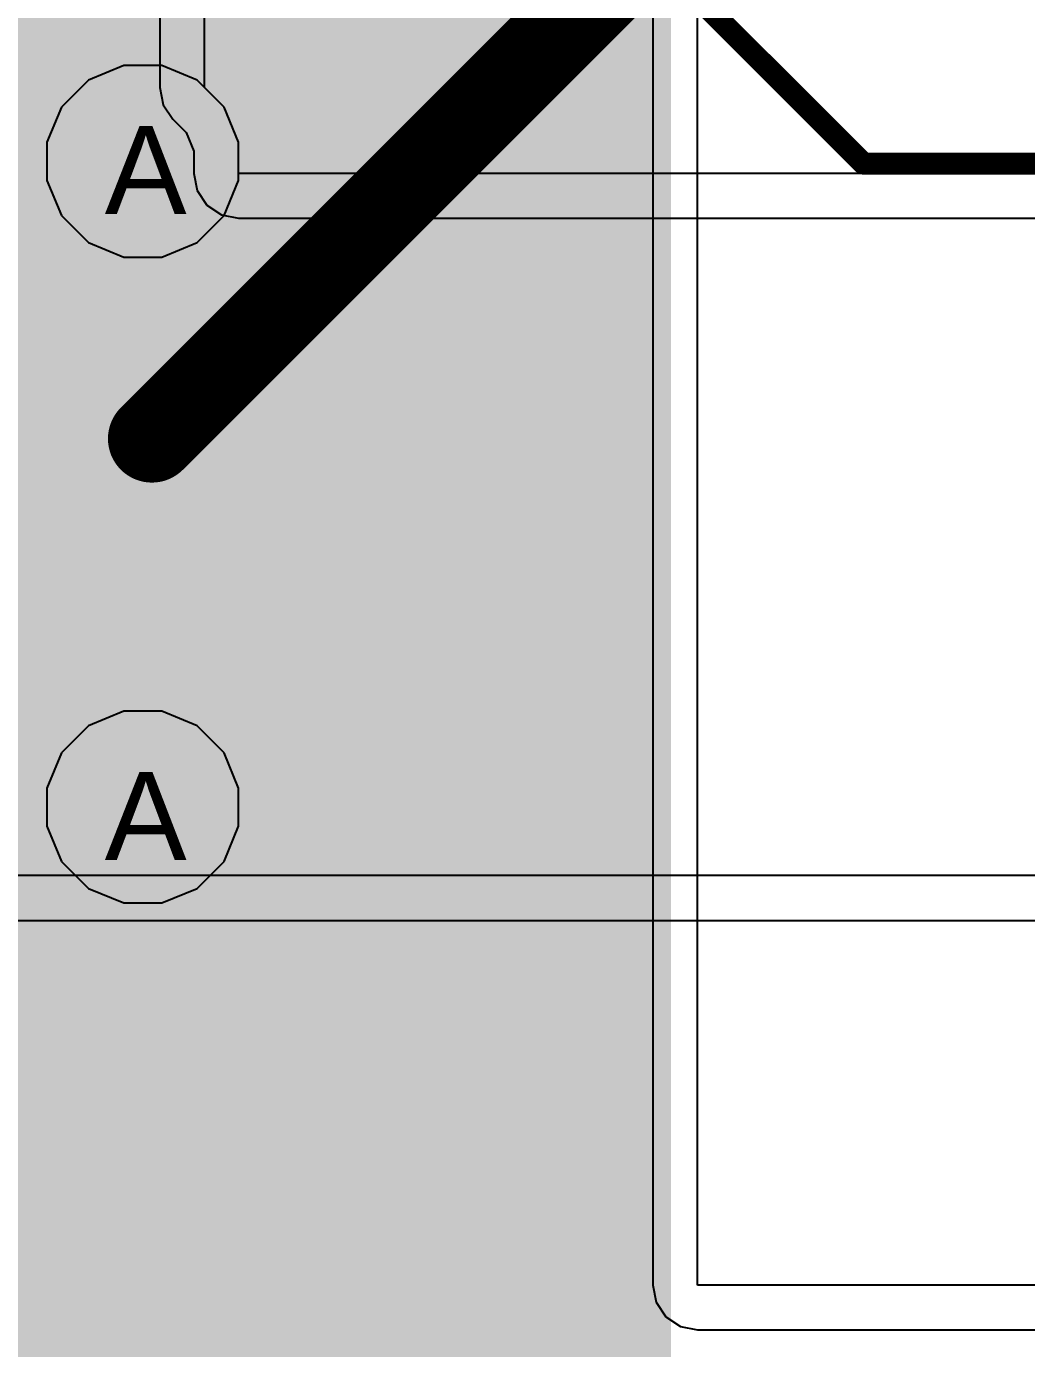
# Model space of a CAD drawing. Header units: inches. Extents: x 0 to 5271, y 0 to 5417.
# Drawn here: x 10.09 to 15.87, y 75.91 to 83.55 of the extents above; entities that cross this region are included whole.
import ezdxf

# ---------------------------------------------------------------- set-up
doc = ezdxf.new("R2010")
doc.units = ezdxf.units.IN
for name, color, linetype in [('Bottom Layer', 5, 'Continuous'), ('Bottom Paste', 16, 'Continuous'), ('Bottom Solder', 6, 'Continuous'), ('Drill Drawing', 1, 'Continuous'), ('L2_GND1', 16, 'Continuous'), ('L3_SIG1', 76, 'Continuous'), ('L4_PWR', 90, 'Continuous'), ('L5_GND2', 156, 'Continuous'), ('L6_SIG2', 130, 'Continuous'), ('L7_GND3', 216, 'Continuous'), ('Top Layer', 1, 'Continuous'), ('Top Overlay', 2, 'Continuous'), ('Top Paste', 8, 'Continuous'), ('Top Solder', 216, 'Continuous'), ('Via Holes', 16, 'Continuous')]:
    doc.layers.add(name, color=color, linetype=linetype)
doc.styles.add('Arial', font='', dxfattribs={"height": 0.2})
doc.styles.get('Arial').set_extended_font_data('Arial')

# ---------------------------------------------------------------- blocks, each defined once
blk = doc.blocks.new('RVT1H101M0607_31')
at = {"layer": 'Top Layer'}
for points in [[(-4.55, 0.8), (-1.05, 0.8), (-1.05, -0.8), (-4.55, -0.8)], [(1.05, 0.8), (4.55, 0.8), (4.55, -0.8), (1.05, -0.8)]]:
    blk.add_hatch(color=1, dxfattribs=at).paths.add_polyline_path(points)
at = {"layer": 'Top Paste'}
for points in [[(-4.55, 0.8), (-1.05, 0.8), (-1.05, -0.8), (-4.55, -0.8)], [(1.05, 0.8), (4.55, 0.8), (4.55, -0.8), (1.05, -0.8)]]:
    blk.add_hatch(color=8, dxfattribs=at).paths.add_polyline_path(points)
at = {"layer": 'Top Solder'}
for points in [[(-4.6516, 0.9016), (-0.9484, 0.9016), (-0.9484, -0.9016), (-4.6516, -0.9016)], [(0.9484, 0.9016), (4.6516, 0.9016), (4.6516, -0.9016), (0.9484, -0.9016)]]:
    blk.add_hatch(color=216, dxfattribs=at).paths.add_polyline_path(points)
at = {"layer": 'Top Overlay'}
for points in [[(-3.3334, 1.8288, 0.127, 0.127, 0), (-1.8348, 3.3274, 0.127, 0.127, 0)], [(-1.8348, 3.3274, 0.127, 0.127, 0), (3.3214, 3.3274, 0.127, 0.127, 0)], [(3.3214, 1.1684, 0.127, 0.127, 0), (3.3214, 3.3274, 0.127, 0.127, 0)], [(-3.3334, 1.3208, 0.127, 0.127, 0), (-3.3334, 1.8288, 0.127, 0.127, 0)], [(-3.9176, 1.016, 0.127, 0.127, 0), (-3.9176, 1.7272, 0.127, 0.127, 0)], [(-4.2732, 1.3716, 0.127, 0.127, 0), (-3.562, 1.3716, 0.127, 0.127, 0)], [(3.3214, -3.3274, 0.127, 0.127, 0), (3.3214, -1.1684, 0.127, 0.127, 0)], [(-3.3334, -1.8288, 0.127, 0.127, 0), (-3.3334, -1.3208, 0.127, 0.127, 0)], [(-3.3334, -1.8288, 0.127, 0.127, 0), (-1.8348, -3.3274, 0.127, 0.127, 0)], [(-1.8348, -3.3274, 0.127, 0.127, 0), (3.3214, -3.3274, 0.127, 0.127, 0)]]:
    blk.add_lwpolyline(points, format="xyseb", dxfattribs=at)
for points in [[(-1.8665, 3.3274, 0.0635, 0.0635, 1), (-1.803, 3.3274, 0.0635, 0.0635, 1)], [(-1.8665, 3.3274, 0.0635, 0.0635, 1), (-1.803, 3.3274, 0.0635, 0.0635, 1)], [(3.2897, 3.3274, 0.0635, 0.0635, 1), (3.3532, 3.3274, 0.0635, 0.0635, 1)], [(3.2897, 3.3274, 0.0635, 0.0635, 1), (3.3532, 3.3274, 0.0635, 0.0635, 1)], [(-3.3651, 1.8288, 0.0635, 0.0635, 1), (-3.3016, 1.8288, 0.0635, 0.0635, 1)], [(-3.3651, 1.8288, 0.0635, 0.0635, 1), (-3.3016, 1.8288, 0.0635, 0.0635, 1)], [(-3.9493, 1.7272, 0.0635, 0.0635, 1), (-3.8858, 1.7272, 0.0635, 0.0635, 1)], [(-4.3049, 1.3716, 0.0635, 0.0635, 1), (-4.2414, 1.3716, 0.0635, 0.0635, 1)], [(-3.5937, 1.3716, 0.0635, 0.0635, 1), (-3.5302, 1.3716, 0.0635, 0.0635, 1)], [(-3.3651, 1.3208, 0.0635, 0.0635, 1), (-3.3016, 1.3208, 0.0635, 0.0635, 1)], [(3.2897, 1.1684, 0.0635, 0.0635, 1), (3.3532, 1.1684, 0.0635, 0.0635, 1)], [(-3.9493, 1.016, 0.0635, 0.0635, 1), (-3.8858, 1.016, 0.0635, 0.0635, 1)], [(3.2897, -1.1684, 0.0635, 0.0635, 1), (3.3532, -1.1684, 0.0635, 0.0635, 1)], [(-3.3651, -1.3208, 0.0635, 0.0635, 1), (-3.3016, -1.3208, 0.0635, 0.0635, 1)], [(-3.3651, -1.8288, 0.0635, 0.0635, 1), (-3.3016, -1.8288, 0.0635, 0.0635, 1)], [(-3.3651, -1.8288, 0.0635, 0.0635, 1), (-3.3016, -1.8288, 0.0635, 0.0635, 1)], [(-1.8665, -3.3274, 0.0635, 0.0635, 1), (-1.803, -3.3274, 0.0635, 0.0635, 1)], [(-1.8665, -3.3274, 0.0635, 0.0635, 1), (-1.803, -3.3274, 0.0635, 0.0635, 1)], [(3.2897, -3.3274, 0.0635, 0.0635, 1), (3.3532, -3.3274, 0.0635, 0.0635, 1)], [(3.2897, -3.3274, 0.0635, 0.0635, 1), (3.3532, -3.3274, 0.0635, 0.0635, 1)]]:
    blk.add_lwpolyline(points, format="xyseb", close=True, dxfattribs=at)
blk = doc.blocks.new('TO_263_5__D2PAK__B_201')
at = {"layer": 'Bottom Layer'}
blk.add_hatch(color=5, dxfattribs=at).paths.add_polyline_path([(-5.59, 0.3825), (5.59, 0.3825), (5.59, -9.5275), (-5.59, -9.5275)])
at = {"layer": 'Bottom Paste'}
blk.add_hatch(color=16, dxfattribs=at).paths.add_polyline_path([(-5.59, 0.3825), (5.59, 0.3825), (5.59, -9.5275), (-5.59, -9.5275)])
at = {"layer": 'Bottom Solder'}
blk.add_hatch(color=6, dxfattribs=at).paths.add_polyline_path([(-5.6916, 0.4841), (5.6916, 0.4841), (5.6916, -9.6291), (-5.6916, -9.6291)])

msp = doc.modelspace()

# ---------------------------------------------------------------- hatches: boundary and pattern name
at = {"layer": 'Bottom Layer'}
h = msp.add_hatch(color=5, dxfattribs=at)
edge = h.paths.add_edge_path()
edge.add_arc((10.7589, 82.7728), 0.3, 0, 360)
h = msp.add_hatch(color=5, dxfattribs=at)
edge = h.paths.add_edge_path()
edge.add_arc((10.7589, 79.0393), 0.3, 0, 360)
at = {"layer": 'L2_GND1'}
h = msp.add_hatch(color=16, dxfattribs=at)
edge = h.paths.add_edge_path()
edge.add_arc((10.7589, 82.7728), 0.3, 0, 360)
h = msp.add_hatch(color=16, dxfattribs=at)
edge = h.paths.add_edge_path()
edge.add_arc((10.7589, 79.0393), 0.3, 0, 360)
at = {"layer": 'L3_SIG1'}
h = msp.add_hatch(color=76, dxfattribs=at)
edge = h.paths.add_edge_path()
edge.add_arc((10.7589, 82.7728), 0.3, 0, 360)
h = msp.add_hatch(color=76, dxfattribs=at)
edge = h.paths.add_edge_path()
edge.add_arc((10.7589, 79.0393), 0.3, 0, 360)
at = {"layer": 'L4_PWR'}
h = msp.add_hatch(color=90, dxfattribs=at)
edge = h.paths.add_edge_path()
edge.add_arc((10.7589, 82.7728), 0.3, 0, 360)
h = msp.add_hatch(color=90, dxfattribs=at)
edge = h.paths.add_edge_path()
edge.add_arc((10.7589, 79.0393), 0.3, 0, 360)
at = {"layer": 'L5_GND2'}
h = msp.add_hatch(color=156, dxfattribs=at)
edge = h.paths.add_edge_path()
edge.add_arc((10.7589, 82.7728), 0.3, 0, 360)
h = msp.add_hatch(color=156, dxfattribs=at)
edge = h.paths.add_edge_path()
edge.add_arc((10.7589, 79.0393), 0.3, 0, 360)
at = {"layer": 'L6_SIG2'}
h = msp.add_hatch(color=130, dxfattribs=at)
edge = h.paths.add_edge_path()
edge.add_arc((10.7589, 82.7728), 0.3, 0, 360)
h = msp.add_hatch(color=130, dxfattribs=at)
edge = h.paths.add_edge_path()
edge.add_arc((10.7589, 79.0393), 0.3, 0, 360)
at = {"layer": 'L7_GND3'}
h = msp.add_hatch(color=216, dxfattribs=at)
edge = h.paths.add_edge_path()
edge.add_arc((10.7589, 82.7728), 0.3, 0, 360)
h = msp.add_hatch(color=216, dxfattribs=at)
edge = h.paths.add_edge_path()
edge.add_arc((10.7589, 79.0393), 0.3, 0, 360)
at = {"layer": 'Top Layer'}
h = msp.add_hatch(color=1, dxfattribs=at)
edge = h.paths.add_edge_path()
edge.add_arc((10.7589, 82.7728), 0.3, 0, 360)
h = msp.add_hatch(color=1, dxfattribs=at)
edge = h.paths.add_edge_path()
edge.add_arc((10.7589, 79.0393), 0.3, 0, 360)
at = {"layer": 'Via Holes'}
h = msp.add_hatch(color=7, dxfattribs=at)
edge = h.paths.add_edge_path()
edge.add_arc((10.7589, 82.7728), 0.15, 0, 360)
h = msp.add_hatch(color=7, dxfattribs=at)
edge = h.paths.add_edge_path()
edge.add_arc((10.7589, 79.0393), 0.15, 0, 360)

# ---------------------------------------------------------------- linework, layer by layer
at = {"layer": 'Bottom Layer'}
for p, q in [((13.9653, 76.2762), (13.9653, 84.7649)), ((13.7063, 84.5069), (13.7063, 76.2762)), ((13.7063, 76.2762), (13.726, 76.1771)), ((16.1517, 76.2762), (13.9653, 76.2762)), ((13.726, 76.1771), (13.7822, 76.0931)), ((13.7822, 76.0931), (13.8662, 76.0369)), ((13.8662, 76.0369), (13.9653, 76.0172)), ((13.9653, 76.0172), (16.1517, 76.0172))]:
    msp.add_line(p, q, dxfattribs=at)
at = {"layer": 'L3_SIG1'}
for p, q in [((16.1435, 78.6434), (8.0772, 78.6434)), ((7.8183, 78.3844), (16.1435, 78.3844))]:
    msp.add_line(p, q, dxfattribs=at)
at = {"layer": 'L4_PWR'}
for p, q in [((10.6487, 83.3268), (10.4451, 83.2424)), ((10.8691, 83.3268), (10.6487, 83.3268)), ((11.0727, 83.2424), (10.8691, 83.3268)), ((10.4451, 83.2424), (10.2893, 83.0866)), ((11.2286, 83.0866), (11.0727, 83.2424)), ((10.2893, 83.0866), (10.2049, 82.883)), ((11.3129, 82.883), (11.2286, 83.0866)), ((10.2049, 82.883), (10.2049, 82.6626)), ((11.3129, 82.6626), (11.3129, 82.883)), ((10.2049, 82.6626), (10.2893, 82.4589)), ((11.2286, 82.4589), (11.3129, 82.6626)), ((10.2893, 82.4589), (10.4451, 82.3031)), ((11.0727, 82.3031), (11.2286, 82.4589)), ((10.4451, 82.3031), (10.6487, 82.2188)), ((10.8691, 82.2188), (11.0727, 82.3031)), ((10.6487, 82.2188), (10.8691, 82.2188)), ((10.6487, 79.5933), (10.4451, 79.509)), ((10.8691, 79.5933), (10.6487, 79.5933)), ((11.0727, 79.509), (10.8691, 79.5933)), ((10.4451, 79.509), (10.2893, 79.3531)), ((11.2286, 79.3531), (11.0727, 79.509)), ((10.2893, 79.3531), (10.2049, 79.1495)), ((11.3129, 79.1495), (11.2286, 79.3531)), ((10.2049, 79.1495), (10.2049, 78.9291)), ((11.3129, 78.9291), (11.3129, 79.1495)), ((10.2049, 78.9291), (10.2893, 78.7255)), ((11.2286, 78.7255), (11.3129, 78.9291)), ((10.2893, 78.7255), (10.4451, 78.5697)), ((11.0727, 78.5697), (11.2286, 78.7255)), ((10.4451, 78.5697), (10.6487, 78.4853)), ((10.8691, 78.4853), (11.0727, 78.5697)), ((10.6487, 78.4853), (10.8691, 78.4853))]:
    msp.add_line(p, q, dxfattribs=at)
msp.add_lwpolyline([(10.8114, 81.1694, 0.508, 0.508, 0), (13.4968, 83.8548, 0.508, 0.508, 0)], format="xyseb", dxfattribs=at)
msp.add_lwpolyline([(10.6844, 81.1694, 0.254, 0.254, 1), (10.9384, 81.1694, 0.254, 0.254, 1)], format="xyseb", close=True, dxfattribs=at)
at = {"layer": 'Top Layer'}
for p, q in [((10.857, 84.8202), (10.857, 83.1992)), ((11.116, 83.1992), (11.116, 84.8202)), ((10.857, 83.1992), (10.8767, 83.1001)), ((11.2286, 83.0866), (11.116, 83.1992)), ((10.8767, 83.1001), (10.9329, 83.016)), ((11.3129, 82.883), (11.2286, 83.0866)), ((10.9329, 83.016), (11.009, 82.9399)), ((11.009, 82.9399), (11.054, 82.8314)), ((11.3129, 82.7024), (11.3129, 82.883)), ((11.054, 82.8314), (11.054, 82.7024)), ((11.054, 82.7024), (11.0737, 82.6033)), ((17.0434, 82.7024), (11.3129, 82.7024)), ((11.0737, 82.6033), (11.1298, 82.5193)), ((11.1298, 82.5193), (11.2138, 82.4631)), ((11.2138, 82.4631), (11.3129, 82.4434)), ((11.3129, 82.4434), (17.0434, 82.4434))]:
    msp.add_line(p, q, dxfattribs=at)

# ---------------------------------------------------------------- block references
msp.add_blockref('RVT1H101M0607_31', (16.7592, 86.0869))
at = {"rotation": 180}
msp.add_blockref('TO_263_5__D2PAK__B_201', (8.1213, 74.9834), dxfattribs=at)

# ---------------------------------------------------------------- texts
at = {"layer": 'Drill Drawing', "style": 'Arial'}
for p in [(10.5389, 82.468), (10.5389, 78.7346)]:
    msp.add_text('A', height=0.508, dxfattribs=at).set_placement(p)

doc.saveas('drawing.dxf')
